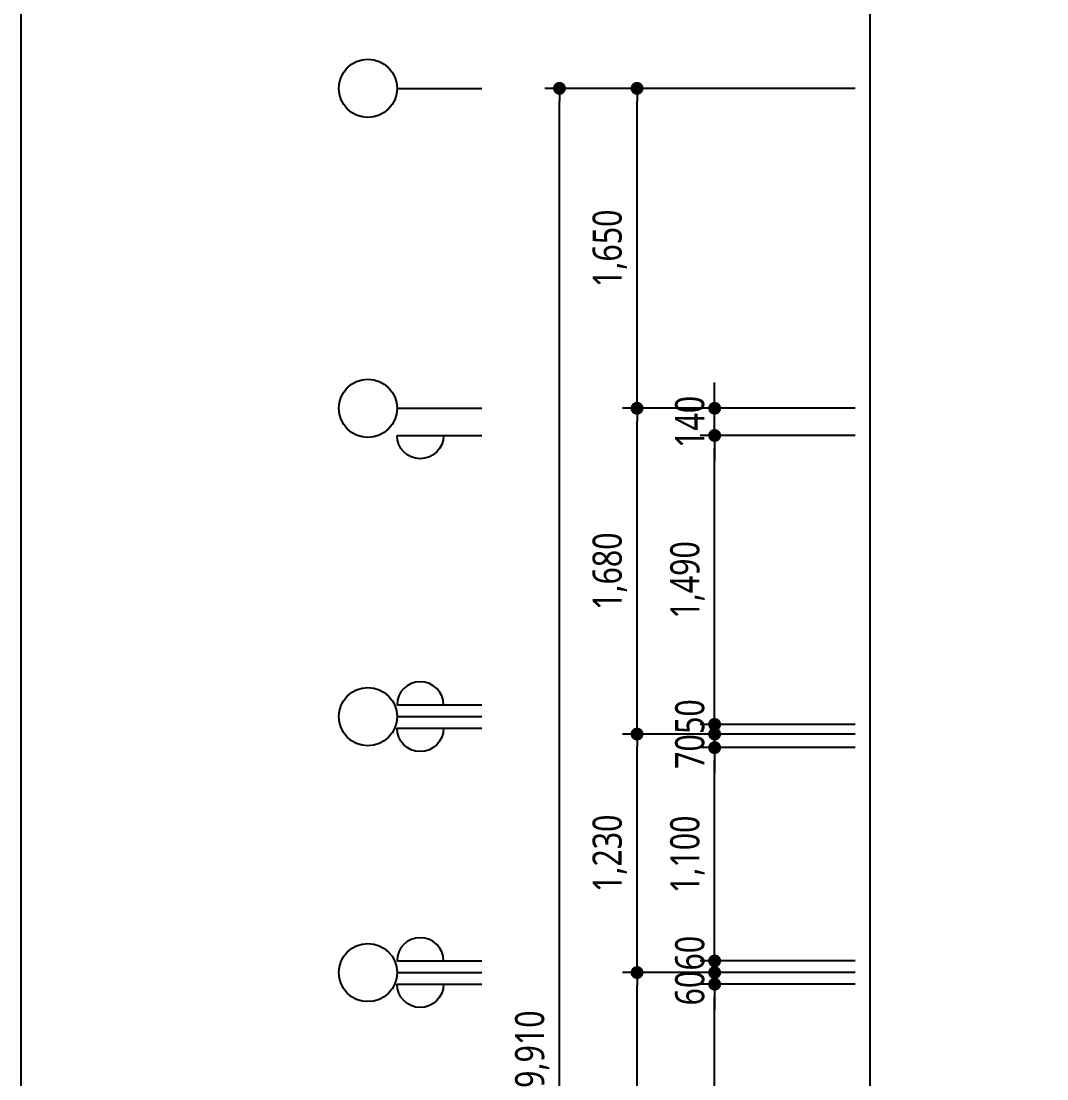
# Model space of a CAD drawing. Header units: millimetres. Extents: x -33000 to 294000, y 0 to 42408.
# Drawn here: x 85235 to 90523, y 15216 to 20671 of the extents above; entities that cross this region are included whole.
import ezdxf

# ---------------------------------------------------------------- set-up
doc = ezdxf.new("R2010")
doc.units = ezdxf.units.MM
doc.header["$LTSCALE"] = 50
doc.layers.add('arch', color=8, linetype='Continuous')
doc.layers.add('cloud', color=7, linetype='Continuous', true_color=0xb3ef8f, plot=False)
doc.styles.add('ANU-TEXT 0', font='malgun.ttf', dxfattribs={"width": 0.8})
doc.dimstyles.new('UDIM-외부', dxfattribs={"dimscale": 50, "dimtxt": 3, "dimasz": 1.33, "dimexe": 1.5, "dimexo": 1.5, "dimgap": 1, "dimtad": 1, "dimdec": 0, "dimzin": 0, "dimdsep": 46, "dimlunit": 6, "dimtxsty": 'ANU-TEXT 0', "dimblk": 'DOT', "dimcen": 0.09, "dimdle": 1.5, "dimclrd": 256, "dimclre": 256, "dimclrt": 3, "dimadec": 0, "dimazin": 0, "dimtfac": 1, "dimtdec": 0, "dimtix": 1, "dimtmove": 2, "dimatfit": 3, "dimfxl": 1.5, "dimtolj": 1, "dimtzin": 0, "dimlwd": -1, "dimarcsym": 0})

# ---------------------------------------------------------------- blocks, each defined once
blk = doc.blocks.new('_Dot')
at = {"color": 0, "linetype": 'ByBlock', "lineweight": -2}
blk.add_line((-0.5, 0), (-1, 0), dxfattribs=at)
at = {"color": 0, "linetype": 'ByBlock', "const_width": 0.5}
blk.add_lwpolyline([(-0.25, 0, 1), (0.25, 0, 1)], format="xyb", close=True, dxfattribs=at)
blk = doc.blocks.new('*D142')
at = {"lineweight": -2, "transparency": 16777216}
for p, q in [((89535, 15704), (88735, 15704)), ((89535, 12104), (88735, 12104))]:
    blk.add_line(p, q, dxfattribs=at)
at = {"transparency": 16777216}
blk.add_line((88810, 12170.5), (88810, 15637.5), dxfattribs=at)
at = {"layer": 'Defpoints', "color": 0, "transparency": 16777216}
for p in [(88810, 15704), (89610, 15704), (89610, 12104)]:
    blk.add_point(p, dxfattribs=at)
at = {"transparency": 16777216, "xscale": 66.5, "yscale": 66.5, "zscale": 66.5}
for p, rotation in [((88810, 15704), 90), ((88810, 12104), 270)]:
    blk.add_blockref('_Dot', p, dxfattribs=dict(at, rotation=rotation))
at = {"transparency": 16777216, "insert": (88669.9, 13904), "char_height": 150, "attachment_point": 5, "rotation": 90, "style": 'ANU-TEXT 0'}
blk.add_mtext('\\A1;3,600', dxfattribs=at)
blk = doc.blocks.new('*D143')
at = {"transparency": 16777216}
for p, q in [((88810, 15830.5), (88810, 15897)), ((88810, 15704), (88810, 15764)), ((88810, 15637.5), (88810, 15571))]:
    blk.add_line(p, q, dxfattribs=at)
at = {"lineweight": -2, "transparency": 16777216}
for p, q in [((89535, 15764), (88735, 15764)), ((89535, 15704), (88735, 15704))]:
    blk.add_line(p, q, dxfattribs=at)
at = {"layer": 'Defpoints', "color": 0, "transparency": 16777216}
for p in [(88810, 15764), (89610, 15764), (89610, 15704)]:
    blk.add_point(p, dxfattribs=at)
at = {"transparency": 16777216, "xscale": 66.5, "yscale": 66.5, "zscale": 66.5}
for p, rotation in [((88810, 15764), 270), ((88810, 15704), 90)]:
    blk.add_blockref('_Dot', p, dxfattribs=dict(at, rotation=rotation))
at = {"transparency": 16777216, "insert": (88682.5, 15684), "char_height": 150, "attachment_point": 5, "rotation": 90, "style": 'ANU-TEXT 0'}
blk.add_mtext('\\A1;60', dxfattribs=at)
blk = doc.blocks.new('*D144')
at = {"transparency": 16777216}
for p, q in [((88810, 15890.5), (88810, 15957)), ((88810, 15764), (88810, 15824)), ((88810, 15697.5), (88810, 15631))]:
    blk.add_line(p, q, dxfattribs=at)
at = {"lineweight": -2, "transparency": 16777216}
for p, q in [((89535, 15824), (88735, 15824)), ((89535, 15764), (88735, 15764))]:
    blk.add_line(p, q, dxfattribs=at)
at = {"layer": 'Defpoints', "color": 0, "transparency": 16777216}
for p in [(88810, 15824), (89610, 15824), (89610, 15764)]:
    blk.add_point(p, dxfattribs=at)
at = {"transparency": 16777216, "xscale": 66.5, "yscale": 66.5, "zscale": 66.5}
for p, rotation in [((88810, 15824), 270), ((88810, 15764), 90)]:
    blk.add_blockref('_Dot', p, dxfattribs=dict(at, rotation=rotation))
at = {"transparency": 16777216, "insert": (88682.5, 15864), "char_height": 150, "attachment_point": 5, "rotation": 90, "style": 'ANU-TEXT 0'}
blk.add_mtext('\\A1;60', dxfattribs=at)
blk = doc.blocks.new('*D145')
at = {"lineweight": -2, "transparency": 16777216}
for p, q in [((89535, 16924), (88735, 16924)), ((89535, 15824), (88735, 15824))]:
    blk.add_line(p, q, dxfattribs=at)
at = {"transparency": 16777216}
blk.add_line((88810, 15890.5), (88810, 16857.5), dxfattribs=at)
at = {"layer": 'Defpoints', "color": 0, "transparency": 16777216}
for p in [(88810, 16924), (89610, 16924), (89610, 15824)]:
    blk.add_point(p, dxfattribs=at)
at = {"transparency": 16777216, "xscale": 66.5, "yscale": 66.5, "zscale": 66.5}
for p, rotation in [((88810, 16924), 90), ((88810, 15824), 270)]:
    blk.add_blockref('_Dot', p, dxfattribs=dict(at, rotation=rotation))
at = {"transparency": 16777216, "insert": (88669.5, 16374), "char_height": 150, "attachment_point": 5, "rotation": 90, "style": 'ANU-TEXT 0'}
blk.add_mtext('\\A1;1,100', dxfattribs=at)
blk = doc.blocks.new('*D146')
at = {"transparency": 16777216}
for p, q in [((88810, 17060.5), (88810, 17127)), ((88810, 16924), (88810, 16994)), ((88810, 16857.5), (88810, 16791))]:
    blk.add_line(p, q, dxfattribs=at)
at = {"lineweight": -2, "transparency": 16777216}
for p, q in [((89535, 16994), (88735, 16994)), ((89535, 16924), (88735, 16924))]:
    blk.add_line(p, q, dxfattribs=at)
at = {"layer": 'Defpoints', "color": 0, "transparency": 16777216}
for p in [(88810, 16994), (89610, 16994), (89610, 16924)]:
    blk.add_point(p, dxfattribs=at)
at = {"transparency": 16777216, "xscale": 66.5, "yscale": 66.5, "zscale": 66.5}
for p, rotation in [((88810, 16994), 270), ((88810, 16924), 90)]:
    blk.add_blockref('_Dot', p, dxfattribs=dict(at, rotation=rotation))
at = {"transparency": 16777216, "insert": (88682.5, 16904), "char_height": 150, "attachment_point": 5, "rotation": 90, "style": 'ANU-TEXT 0'}
blk.add_mtext('\\A1;70', dxfattribs=at)
blk = doc.blocks.new('*D147')
at = {"transparency": 16777216}
for p, q in [((88810, 17110.5), (88810, 17177)), ((88810, 16994), (88810, 17044)), ((88810, 16927.5), (88810, 16861))]:
    blk.add_line(p, q, dxfattribs=at)
at = {"lineweight": -2, "transparency": 16777216}
for p, q in [((89535, 17044), (88735, 17044)), ((89535, 16994), (88735, 16994))]:
    blk.add_line(p, q, dxfattribs=at)
at = {"layer": 'Defpoints', "color": 0, "transparency": 16777216}
for p in [(88810, 17044), (89610, 17044), (89610, 16994)]:
    blk.add_point(p, dxfattribs=at)
at = {"transparency": 16777216, "xscale": 66.5, "yscale": 66.5, "zscale": 66.5}
for p, rotation in [((88810, 17044), 270), ((88810, 16994), 90)]:
    blk.add_blockref('_Dot', p, dxfattribs=dict(at, rotation=rotation))
at = {"transparency": 16777216, "insert": (88682.5, 17084), "char_height": 150, "attachment_point": 5, "rotation": 90, "style": 'ANU-TEXT 0'}
blk.add_mtext('\\A1;50', dxfattribs=at)
blk = doc.blocks.new('*D148')
at = {"lineweight": -2, "transparency": 16777216}
for p, q in [((89535, 18534), (88735, 18534)), ((89535, 17044), (88735, 17044))]:
    blk.add_line(p, q, dxfattribs=at)
at = {"transparency": 16777216}
blk.add_line((88810, 17110.5), (88810, 18467.5), dxfattribs=at)
at = {"layer": 'Defpoints', "color": 0, "transparency": 16777216}
for p in [(88810, 18534), (89610, 18534), (89610, 17044)]:
    blk.add_point(p, dxfattribs=at)
at = {"transparency": 16777216, "xscale": 66.5, "yscale": 66.5, "zscale": 66.5}
for p, rotation in [((88810, 18534), 90), ((88810, 17044), 270)]:
    blk.add_blockref('_Dot', p, dxfattribs=dict(at, rotation=rotation))
at = {"transparency": 16777216, "insert": (88669.5, 17789), "char_height": 150, "attachment_point": 5, "rotation": 90, "style": 'ANU-TEXT 0'}
blk.add_mtext('\\A1;1,490', dxfattribs=at)
blk = doc.blocks.new('*D149')
at = {"transparency": 16777216}
for p, q in [((88810, 18740.5), (88810, 18807)), ((88810, 18534), (88810, 18674)), ((88810, 18467.5), (88810, 18401))]:
    blk.add_line(p, q, dxfattribs=at)
at = {"lineweight": -2, "transparency": 16777216}
for p, q in [((89535, 18674), (88735, 18674)), ((89535, 18534), (88735, 18534))]:
    blk.add_line(p, q, dxfattribs=at)
at = {"layer": 'Defpoints', "color": 0, "transparency": 16777216}
for p in [(88810, 18674), (89610, 18674), (89610, 18534)]:
    blk.add_point(p, dxfattribs=at)
at = {"transparency": 16777216, "xscale": 66.5, "yscale": 66.5, "zscale": 66.5}
for p, rotation in [((88810, 18674), 270), ((88810, 18534), 90)]:
    blk.add_blockref('_Dot', p, dxfattribs=dict(at, rotation=rotation))
at = {"transparency": 16777216, "insert": (88682.1, 18604), "char_height": 150, "attachment_point": 5, "rotation": 90, "style": 'ANU-TEXT 0'}
blk.add_mtext('\\A1;140', dxfattribs=at)
blk = doc.blocks.new('*D150')
at = {"lineweight": -2, "transparency": 16777216}
for p, q in [((89535, 15764), (88335, 15764)), ((89535, 11964), (88335, 11964))]:
    blk.add_line(p, q, dxfattribs=at)
at = {"transparency": 16777216}
blk.add_line((88410, 12030.5), (88410, 15697.5), dxfattribs=at)
at = {"layer": 'Defpoints', "color": 0, "transparency": 16777216}
for p in [(88410, 15764), (89610, 15764), (89610, 11964)]:
    blk.add_point(p, dxfattribs=at)
at = {"transparency": 16777216, "xscale": 66.5, "yscale": 66.5, "zscale": 66.5}
for p, rotation in [((88410, 15764), 90), ((88410, 11964), 270)]:
    blk.add_blockref('_Dot', p, dxfattribs=dict(at, rotation=rotation))
at = {"transparency": 16777216, "insert": (88269.9, 13864), "char_height": 150, "attachment_point": 5, "rotation": 90, "style": 'ANU-TEXT 0'}
blk.add_mtext('\\A1;3,800', dxfattribs=at)
blk = doc.blocks.new('*D151')
at = {"lineweight": -2, "transparency": 16777216}
for p, q in [((89535, 16994), (88335, 16994)), ((89535, 15764), (88335, 15764))]:
    blk.add_line(p, q, dxfattribs=at)
at = {"transparency": 16777216}
blk.add_line((88410, 15830.5), (88410, 16927.5), dxfattribs=at)
at = {"layer": 'Defpoints', "color": 0, "transparency": 16777216}
for p in [(88410, 16994), (89610, 16994), (89610, 15764)]:
    blk.add_point(p, dxfattribs=at)
at = {"transparency": 16777216, "xscale": 66.5, "yscale": 66.5, "zscale": 66.5}
for p, rotation in [((88410, 16994), 90), ((88410, 15764), 270)]:
    blk.add_blockref('_Dot', p, dxfattribs=dict(at, rotation=rotation))
at = {"transparency": 16777216, "insert": (88269.5, 16379), "char_height": 150, "attachment_point": 5, "rotation": 90, "style": 'ANU-TEXT 0'}
blk.add_mtext('\\A1;1,230', dxfattribs=at)
blk = doc.blocks.new('*D152')
at = {"lineweight": -2, "transparency": 16777216}
for p, q in [((89535, 18674), (88335, 18674)), ((89535, 16994), (88335, 16994))]:
    blk.add_line(p, q, dxfattribs=at)
at = {"transparency": 16777216}
blk.add_line((88410, 17060.5), (88410, 18607.5), dxfattribs=at)
at = {"layer": 'Defpoints', "color": 0, "transparency": 16777216}
for p in [(88410, 18674), (89610, 18674), (89610, 16994)]:
    blk.add_point(p, dxfattribs=at)
at = {"transparency": 16777216, "xscale": 66.5, "yscale": 66.5, "zscale": 66.5}
for p, rotation in [((88410, 18674), 90), ((88410, 16994), 270)]:
    blk.add_blockref('_Dot', p, dxfattribs=dict(at, rotation=rotation))
at = {"transparency": 16777216, "insert": (88269.5, 17834), "char_height": 150, "attachment_point": 5, "rotation": 90, "style": 'ANU-TEXT 0'}
blk.add_mtext('\\A1;1,680', dxfattribs=at)
blk = doc.blocks.new('*D153')
at = {"lineweight": -2, "transparency": 16777216}
for p, q in [((89535, 20324), (88335, 20324)), ((89535, 18674), (88335, 18674))]:
    blk.add_line(p, q, dxfattribs=at)
at = {"transparency": 16777216}
blk.add_line((88410, 18740.5), (88410, 20257.5), dxfattribs=at)
at = {"layer": 'Defpoints', "color": 0, "transparency": 16777216}
for p in [(88410, 20324), (89610, 20324), (89610, 18674)]:
    blk.add_point(p, dxfattribs=at)
at = {"transparency": 16777216, "xscale": 66.5, "yscale": 66.5, "zscale": 66.5}
for p, rotation in [((88410, 20324), 90), ((88410, 18674), 270)]:
    blk.add_blockref('_Dot', p, dxfattribs=dict(at, rotation=rotation))
at = {"transparency": 16777216, "insert": (88269.5, 19499), "char_height": 150, "attachment_point": 5, "rotation": 90, "style": 'ANU-TEXT 0'}
blk.add_mtext('\\A1;1,650', dxfattribs=at)
blk = doc.blocks.new('*D154')
at = {"lineweight": -2, "transparency": 16777216}
for p, q in [((89535, 20324), (87935, 20324)), ((89535, 10414), (87935, 10414))]:
    blk.add_line(p, q, dxfattribs=at)
at = {"transparency": 16777216}
blk.add_line((88010, 10480.5), (88010, 20257.5), dxfattribs=at)
at = {"layer": 'Defpoints', "color": 0, "transparency": 16777216}
for p in [(88010, 20324), (89610, 20324), (89610, 10414)]:
    blk.add_point(p, dxfattribs=at)
at = {"transparency": 16777216, "xscale": 66.5, "yscale": 66.5, "zscale": 66.5}
for p, rotation in [((88010, 20324), 90), ((88010, 10414), 270)]:
    blk.add_blockref('_Dot', p, dxfattribs=dict(at, rotation=rotation))
at = {"transparency": 16777216, "insert": (87869.5, 15369), "char_height": 150, "attachment_point": 5, "rotation": 90, "style": 'ANU-TEXT 0'}
blk.add_mtext('\\A1;9,910', dxfattribs=at)
blk = doc.blocks.new('중심')
blk.add_line((-350, 0), (0, 0))
blk.add_circle((-470, 0), 120)
blk = doc.blocks.new('안목')
blk.add_line((-350, 0), (0, 0))
blk.add_arc((-254, 0), 96, 0, 180)

msp = doc.modelspace()

# ---------------------------------------------------------------- linework, layer by layer
at = {"layer": 'arch'}
msp.add_line((89610, 25474.6), (89610, 9943.4), dxfattribs=at)
at = {"layer": 'cloud'}
msp.add_lwpolyline([(85235, 28850), (121950, 28850), (121950, 909.2), (85235, 909.2)], close=True, dxfattribs=at)

# ---------------------------------------------------------------- block references
at = {"xscale": 1.25, "yscale": 1.25, "zscale": 1.25}
for name, p in [('중심', (87610, 20324)), ('중심', (87610, 18674)), ('안목', (87610, 17144)), ('중심', (87610, 17084)), ('안목', (87610, 15824)), ('중심', (87610, 15764))]:
    msp.add_blockref(name, p, dxfattribs=at)
at = {"xscale": -1.25, "yscale": 1.25, "zscale": 1.25, "rotation": 180}
for p in [(87610, 18534), (87610, 17024), (87610, 15704)]:
    msp.add_blockref('안목', p, dxfattribs=at)

# ---------------------------------------------------------------- dimensions: what is measured, and where the dimension line sits
for base, p1, p2, picture, middle in [((88010, 20324), (89610, 10414), (89610, 20324), '*D154', (87869.5, 15369)), ((88410, 20324), (89610, 18674), (89610, 20324), '*D153', (88269.5, 19499)), ((88810, 18674), (89610, 18534), (89610, 18674), '*D149', (88682.1, 18604)), ((88410, 18674), (89610, 16994), (89610, 18674), '*D152', (88269.5, 17834)), ((88810, 18534), (89610, 17044), (89610, 18534), '*D148', (88669.5, 17789)), ((88410, 16994), (89610, 15764), (89610, 16994), '*D151', (88269.5, 16379)), ((88810, 16924), (89610, 15824), (89610, 16924), '*D145', (88669.5, 16374)), ((88410, 15764), (89610, 11964), (89610, 15764), '*D150', (88269.9, 13864)), ((88810, 15704), (89610, 12104), (89610, 15704), '*D142', (88669.9, 13904))]:
    dim = msp.add_linear_dim(base=base, p1=p1, p2=p2, angle=90, dimstyle='UDIM-외부', override={"dimclrd": 256, "dimclre": 256, "dimclrt": 256})
    dim.commit()
    dim.dimension.update_dxf_attribs({"geometry": picture, "text_midpoint": middle})
for base, p1, p2, picture, middle in [((88810, 17044), (89610, 16994), (89610, 17044), '*D147', (88682.5, 17084)), ((88810, 16994), (89610, 16924), (89610, 16994), '*D146', (88682.5, 16904)), ((88810, 15824), (89610, 15764), (89610, 15824), '*D144', (88682.5, 15864)), ((88810, 15764), (89610, 15704), (89610, 15764), '*D143', (88682.5, 15684))]:
    dim = msp.add_linear_dim(base=base, p1=p1, p2=p2, angle=90, dimstyle='UDIM-외부', override={"dimclrd": 256, "dimclre": 256, "dimclrt": 256})
    dim.commit()
    dim.dimension.update_dxf_attribs({"geometry": picture, "text_midpoint": middle, "dimtype": 160})

doc.saveas('drawing.dxf')
